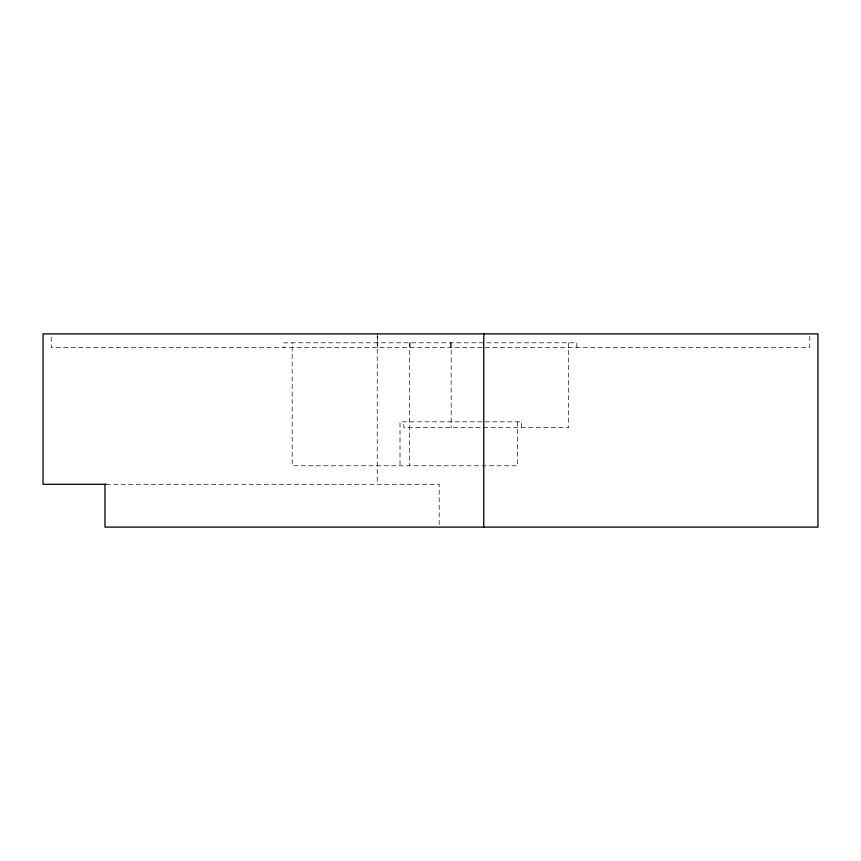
<?xml version="1.0" encoding="UTF-8"?>
<svg xmlns="http://www.w3.org/2000/svg" width="861" height="861" viewBox="0 0 861 861"><rect width="100%" height="100%" fill="white"/><g stroke="black" fill="none" stroke-linecap="round" stroke-linejoin="round"><path stroke-width="0.65" stroke-dasharray="4.3 3.23" d="M106.129 484.291L439.175 484.291L439.175 525.759M809.781 336.36L809.781 347.435L51.219 347.435L51.219 333.896M576.816 347.435L576.816 342.807L284.012 342.807L284.012 347.435M568.647 342.807L568.647 427.605L403.852 427.605L403.852 421.825M521.325 427.605L521.325 421.825L400.021 421.825L400.021 465.79M517.493 421.825L517.493 465.79L292.17 465.79L292.17 342.807M451.175 342.807L451.175 427.605M450.669 342.807L450.669 347.435M410.148 342.807L410.148 347.435M409.642 342.807L409.642 465.79M377.731 336.36L377.731 347.435M377.236 333.896L377.236 484.291"/><path stroke-width="1.29" d="M106.129 484.291L43.05 484.291L43.05 333.896L817.95 333.896L817.95 527.104L104.988 527.104L104.988 484.291M483.764 333.896L483.764 527.104"/></g></svg>
